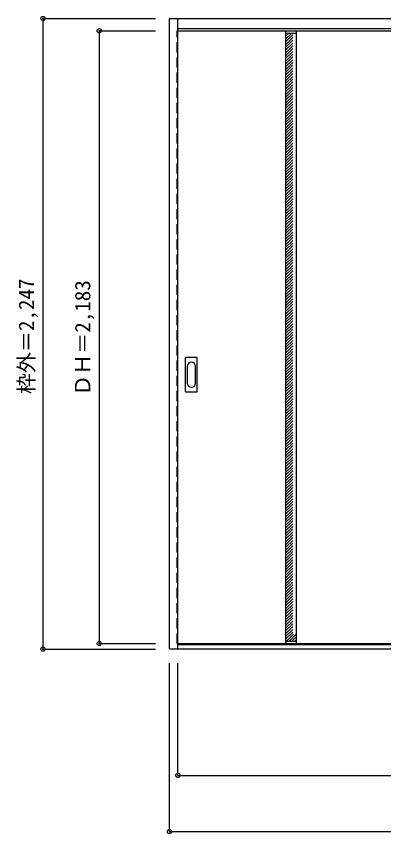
# Model space of a CAD drawing. Units: millimetres, scale not verified. Extents: x -2139 to 1647, y -1729 to 1183.
# Drawn here: x -2139 to -833, y -1729 to 1183 of the extents above; entities that cross this region are included whole.
import ezdxf
from ezdxf.enums import TextEntityAlignment as Align

# ---------------------------------------------------------------- set-up
doc = ezdxf.new("R2010")
doc.units = ezdxf.units.MM
doc.header["$LTSCALE"] = 30
doc.header["$PDMODE"] = 32
doc.header["$PDSIZE"] = 15
doc.linetypes.add('DASHED1', pattern=[1.8, 1.2, -0.6])
doc.layers.add('0-0', color=4, linetype='DASHED1')
doc.layers.add('0-1_寸法', color=7, linetype='Continuous')
doc.styles.add('ＭＳ ゴシック', font='')
doc.styles.get('ＭＳ ゴシック').set_extended_font_data('MS Gothic')

msp = doc.modelspace()

# ---------------------------------------------------------------- linework, layer by layer
at = {"layer": '0-0', "color": 3, "linetype": 'Continuous'}
for p, q in [((-1594.19, 1175.03), (1639.81, 1175.03)), ((-1594.19, -1071.97), (-1594.19, 1175.03)), ((-1564.19, -1071.97), (-1564.19, 1175.03)), ((-1564.19, 1139.03), (1609.81, 1139.03)), ((-1564.19, 1131.03), (22.81, 1131.03)), ((-1181.19, 1131.03), (-1181.19, -1051.97)), ((-1143.19, 1131.03), (-1143.19, -1051.97)), ((-1537.19, -153.97), (-1537.19, -34.97)), ((-1496.69, -33.47), (-1535.69, -33.47)), ((-1495.19, -153.97), (-1495.19, -34.97)), ((-1535.69, -155.47), (-1496.69, -155.47)), ((1639.81, -1071.97), (-1594.19, -1071.97)), ((-1564.19, -1051.97), (22.81, -1051.97)), ((1609.81, -1056.97), (-1564.19, -1056.97))]:
    msp.add_line(p, q, dxfattribs=at)
at = {"layer": '0-0', "color": 7, "linetype": 'Continuous'}
for p, q in [((-1181.19, 1123.03), (-1143.19, 1123.03)), ((-1531.19, -64.87), (-1531.19, -124.07)), ((-1501.19, -124.07), (-1501.19, -64.87)), ((-1181.19, -1043.97), (-1143.19, -1043.97))]:
    msp.add_line(p, q, dxfattribs=at)
at = {"layer": '0-0'}
for p, q in [((-1181.19, 1111.32), (-1169.48, 1123.03)), ((-1181.19, 1091.52), (-1149.68, 1123.03)), ((-1181.19, 1101.42), (-1159.58, 1123.03)), ((-1181.19, 1081.62), (-1143.19, 1119.62)), ((-1181.19, 1071.72), (-1143.19, 1109.72)), ((-1181.19, 1061.82), (-1143.19, 1099.82)), ((-1181.19, 1051.92), (-1143.19, 1089.92)), ((-1181.19, 1042.02), (-1143.19, 1080.02)), ((-1181.19, 1032.12), (-1143.19, 1070.12)), ((-1181.19, 1022.22), (-1143.19, 1060.22)), ((-1181.19, 1012.32), (-1143.19, 1050.32)), ((-1181.19, 1002.42), (-1143.19, 1040.42)), ((-1181.19, 992.52), (-1143.19, 1030.52)), ((-1181.19, 982.62), (-1143.19, 1020.62)), ((-1181.19, 972.72), (-1143.19, 1010.72)), ((-1181.19, 962.82), (-1143.19, 1000.82)), ((-1181.19, 952.92), (-1143.19, 990.92)), ((-1181.19, 943.02), (-1143.19, 981.02)), ((-1181.19, 933.12), (-1143.19, 971.12)), ((-1181.19, 923.23), (-1143.19, 961.23)), ((-1181.19, 913.33), (-1143.19, 951.33)), ((-1181.19, 903.43), (-1143.19, 941.43)), ((-1181.19, 893.53), (-1143.19, 931.53)), ((-1181.19, 883.63), (-1143.19, 921.63)), ((-1181.19, 873.73), (-1143.19, 911.73)), ((-1181.19, 863.83), (-1143.19, 901.83)), ((-1181.19, 853.93), (-1143.19, 891.93)), ((-1181.19, 844.03), (-1143.19, 882.03)), ((-1181.19, 834.13), (-1143.19, 872.13)), ((-1181.19, 824.23), (-1143.19, 862.23)), ((-1181.19, 814.33), (-1143.19, 852.33)), ((-1181.19, 804.43), (-1143.19, 842.43)), ((-1181.19, 794.53), (-1143.19, 832.53)), ((-1181.19, 784.63), (-1143.19, 822.63)), ((-1181.19, 774.73), (-1143.19, 812.73)), ((-1181.19, 764.83), (-1143.19, 802.83)), ((-1181.19, 754.93), (-1143.19, 792.93)), ((-1181.19, 745.03), (-1143.19, 783.03)), ((-1181.19, 735.14), (-1143.19, 773.14)), ((-1181.19, 725.24), (-1143.19, 763.24)), ((-1181.19, 715.34), (-1143.19, 753.34)), ((-1181.19, 705.44), (-1143.19, 743.44)), ((-1181.19, 695.54), (-1143.19, 733.54)), ((-1181.19, 685.64), (-1143.19, 723.64)), ((-1181.19, 675.74), (-1143.19, 713.74)), ((-1181.19, 665.84), (-1143.19, 703.84)), ((-1181.19, 655.94), (-1143.19, 693.94)), ((-1181.19, 646.04), (-1143.19, 684.04)), ((-1181.19, 636.14), (-1143.19, 674.14)), ((-1181.19, 626.24), (-1143.19, 664.24)), ((-1181.19, 616.34), (-1143.19, 654.34)), ((-1181.19, 606.44), (-1143.19, 644.44)), ((-1181.19, 596.54), (-1143.19, 634.54)), ((-1181.19, 586.64), (-1143.19, 624.64)), ((-1181.19, 576.74), (-1143.19, 614.74)), ((-1181.19, 566.84), (-1143.19, 604.84)), ((-1181.19, 556.94), (-1143.19, 594.94)), ((-1181.19, 547.04), (-1143.19, 585.04)), ((-1181.19, 537.15), (-1143.19, 575.15)), ((-1181.19, 527.25), (-1143.19, 565.25)), ((-1181.19, 517.35), (-1143.19, 555.35)), ((-1181.19, 507.45), (-1143.19, 545.45)), ((-1181.19, 497.55), (-1143.19, 535.55)), ((-1181.19, 487.65), (-1143.19, 525.65)), ((-1181.19, 477.75), (-1143.19, 515.75)), ((-1181.19, 467.85), (-1143.19, 505.85)), ((-1181.19, 457.95), (-1143.19, 495.95)), ((-1181.19, 448.05), (-1143.19, 486.05)), ((-1181.19, 438.15), (-1143.19, 476.15)), ((-1181.19, 428.25), (-1143.19, 466.25)), ((-1181.19, 418.35), (-1143.19, 456.35)), ((-1181.19, 408.45), (-1143.19, 446.45)), ((-1181.19, 398.55), (-1143.19, 436.55)), ((-1181.19, 388.65), (-1143.19, 426.65)), ((-1181.19, 378.75), (-1143.19, 416.75)), ((-1181.19, 368.85), (-1143.19, 406.85)), ((-1181.19, 358.95), (-1143.19, 396.95)), ((-1181.19, 349.05), (-1143.19, 387.05)), ((-1181.19, 339.16), (-1143.19, 377.16)), ((-1181.19, 329.26), (-1143.19, 367.26)), ((-1181.19, 319.36), (-1143.19, 357.36)), ((-1181.19, 309.46), (-1143.19, 347.46)), ((-1181.19, 299.56), (-1143.19, 337.56)), ((-1181.19, 289.66), (-1143.19, 327.66)), ((-1181.19, 279.76), (-1143.19, 317.76)), ((-1181.19, 269.86), (-1143.19, 307.86)), ((-1181.19, 259.96), (-1143.19, 297.96)), ((-1181.19, 250.06), (-1143.19, 288.06)), ((-1181.19, 240.16), (-1143.19, 278.16)), ((-1181.19, 230.26), (-1143.19, 268.26)), ((-1181.19, 220.36), (-1143.19, 258.36)), ((-1181.19, 210.46), (-1143.19, 248.46)), ((-1181.19, 200.56), (-1143.19, 238.56)), ((-1181.19, 190.66), (-1143.19, 228.66)), ((-1181.19, 180.76), (-1143.19, 218.76)), ((-1181.19, 170.86), (-1143.19, 208.86)), ((-1181.19, 160.96), (-1143.19, 198.96)), ((-1181.19, 151.06), (-1143.19, 189.06)), ((-1181.19, 141.17), (-1143.19, 179.17)), ((-1181.19, 131.27), (-1143.19, 169.27)), ((-1181.19, 121.37), (-1143.19, 159.37)), ((-1181.19, 111.47), (-1143.19, 149.47)), ((-1181.19, 101.57), (-1143.19, 139.57)), ((-1181.19, 91.67), (-1143.19, 129.67)), ((-1181.19, 81.77), (-1143.19, 119.77)), ((-1181.19, 71.87), (-1143.19, 109.87)), ((-1181.19, 61.97), (-1143.19, 99.97)), ((-1181.19, 52.07), (-1143.19, 90.07)), ((-1181.19, 42.17), (-1143.19, 80.17)), ((-1181.19, 32.27), (-1143.19, 70.27)), ((-1181.19, 22.37), (-1143.19, 60.37)), ((-1181.19, 12.47), (-1143.19, 50.47)), ((-1181.19, 2.57), (-1143.19, 40.57)), ((-1181.19, -7.33), (-1143.19, 30.67)), ((-1181.19, -17.23), (-1143.19, 20.77)), ((-1181.19, -27.13), (-1143.19, 10.87)), ((-1181.19, -37.03), (-1143.19, 0.97)), ((-1181.19, -46.93), (-1143.19, -8.93)), ((-1181.19, -56.82), (-1143.19, -18.82)), ((-1181.19, -66.72), (-1143.19, -28.72)), ((-1181.19, -76.62), (-1143.19, -38.62)), ((-1181.19, -86.52), (-1143.19, -48.52)), ((-1181.19, -96.42), (-1143.19, -58.42)), ((-1181.19, -106.32), (-1143.19, -68.32)), ((-1181.19, -116.22), (-1143.19, -78.22)), ((-1181.19, -126.12), (-1143.19, -88.12)), ((-1181.19, -136.02), (-1143.19, -98.02)), ((-1181.19, -145.92), (-1143.19, -107.92)), ((-1181.19, -155.82), (-1143.19, -117.82)), ((-1181.19, -165.72), (-1143.19, -127.72)), ((-1181.19, -175.62), (-1143.19, -137.62)), ((-1181.19, -185.52), (-1143.19, -147.52)), ((-1181.19, -195.42), (-1143.19, -157.42)), ((-1181.19, -205.32), (-1143.19, -167.32)), ((-1181.19, -215.22), (-1143.19, -177.22)), ((-1181.19, -225.12), (-1143.19, -187.12)), ((-1181.19, -235.02), (-1143.19, -197.02)), ((-1181.19, -244.91), (-1143.19, -206.91)), ((-1181.19, -254.81), (-1143.19, -216.81)), ((-1181.19, -264.71), (-1143.19, -226.71)), ((-1181.19, -274.61), (-1143.19, -236.61)), ((-1181.19, -284.51), (-1143.19, -246.51)), ((-1181.19, -294.41), (-1143.19, -256.41)), ((-1181.19, -304.31), (-1143.19, -266.31)), ((-1181.19, -314.21), (-1143.19, -276.21)), ((-1181.19, -324.11), (-1143.19, -286.11)), ((-1181.19, -334.01), (-1143.19, -296.01)), ((-1181.19, -343.91), (-1143.19, -305.91)), ((-1181.19, -353.81), (-1143.19, -315.81)), ((-1181.19, -363.71), (-1143.19, -325.71)), ((-1181.19, -373.61), (-1143.19, -335.61)), ((-1181.19, -383.51), (-1143.19, -345.51)), ((-1181.19, -393.41), (-1143.19, -355.41)), ((-1181.19, -403.31), (-1143.19, -365.31)), ((-1181.19, -413.21), (-1143.19, -375.21)), ((-1181.19, -423.11), (-1143.19, -385.11)), ((-1181.19, -433.01), (-1143.19, -395.01)), ((-1181.19, -442.9), (-1143.19, -404.9)), ((-1181.19, -452.8), (-1143.19, -414.8)), ((-1181.19, -462.7), (-1143.19, -424.7)), ((-1181.19, -472.6), (-1143.19, -434.6)), ((-1181.19, -482.5), (-1143.19, -444.5)), ((-1181.19, -492.4), (-1143.19, -454.4)), ((-1181.19, -502.3), (-1143.19, -464.3)), ((-1181.19, -512.2), (-1143.19, -474.2)), ((-1181.19, -522.1), (-1143.19, -484.1)), ((-1181.19, -532), (-1143.19, -494)), ((-1181.19, -541.9), (-1143.19, -503.9)), ((-1181.19, -551.8), (-1143.19, -513.8)), ((-1181.19, -561.7), (-1143.19, -523.7)), ((-1181.19, -571.6), (-1143.19, -533.6)), ((-1181.19, -581.5), (-1143.19, -543.5)), ((-1181.19, -591.4), (-1143.19, -553.4)), ((-1181.19, -601.3), (-1143.19, -563.3)), ((-1181.19, -611.2), (-1143.19, -573.2)), ((-1181.19, -621.1), (-1143.19, -583.1)), ((-1181.19, -631), (-1143.19, -593)), ((-1181.19, -640.89), (-1143.19, -602.89)), ((-1181.19, -650.79), (-1143.19, -612.79)), ((-1181.19, -660.69), (-1143.19, -622.69)), ((-1181.19, -670.59), (-1143.19, -632.59)), ((-1181.19, -680.49), (-1143.19, -642.49)), ((-1181.19, -690.39), (-1143.19, -652.39)), ((-1181.19, -700.29), (-1143.19, -662.29)), ((-1181.19, -710.19), (-1143.19, -672.19)), ((-1181.19, -720.09), (-1143.19, -682.09)), ((-1181.19, -729.99), (-1143.19, -691.99)), ((-1181.19, -739.89), (-1143.19, -701.89)), ((-1181.19, -749.79), (-1143.19, -711.79)), ((-1181.19, -759.69), (-1143.19, -721.69)), ((-1181.19, -769.59), (-1143.19, -731.59)), ((-1181.19, -779.49), (-1143.19, -741.49)), ((-1181.19, -789.39), (-1143.19, -751.39)), ((-1181.19, -799.29), (-1143.19, -761.29)), ((-1181.19, -809.19), (-1143.19, -771.19)), ((-1181.19, -819.09), (-1143.19, -781.09)), ((-1181.19, -828.99), (-1143.19, -790.99)), ((-1181.19, -838.88), (-1143.19, -800.88)), ((-1181.19, -848.78), (-1143.19, -810.78)), ((-1181.19, -858.68), (-1143.19, -820.68)), ((-1181.19, -868.58), (-1143.19, -830.58)), ((-1181.19, -878.48), (-1143.19, -840.48)), ((-1181.19, -888.38), (-1143.19, -850.38)), ((-1181.19, -898.28), (-1143.19, -860.28)), ((-1181.19, -908.18), (-1143.19, -870.18)), ((-1181.19, -918.08), (-1143.19, -880.08)), ((-1181.19, -927.98), (-1143.19, -889.98)), ((-1181.19, -937.88), (-1143.19, -899.88)), ((-1181.19, -947.78), (-1143.19, -909.78)), ((-1181.19, -957.68), (-1143.19, -919.68)), ((-1181.19, -967.58), (-1143.19, -929.58)), ((-1181.19, -977.48), (-1143.19, -939.48)), ((-1181.19, -987.38), (-1143.19, -949.38)), ((-1181.19, -997.28), (-1143.19, -959.28)), ((-1181.19, -1007.18), (-1143.19, -969.18)), ((-1181.19, -1017.08), (-1143.19, -979.08)), ((-1181.19, -1026.98), (-1143.19, -988.98)), ((-1181.19, -1036.87), (-1143.19, -998.87)), ((-1178.39, -1043.97), (-1143.19, -1008.77)), ((-1168.49, -1043.97), (-1143.19, -1018.67)), ((-1158.59, -1043.97), (-1143.19, -1028.57)), ((-1148.69, -1043.97), (-1143.19, -1038.47)), ((-1564.19, -1051.97), (-1567.19, -1051.97))]:
    msp.add_line(p, q, dxfattribs=at)
msp.add_lwpolyline([(-1567.19, -1051.97), (-1567.19, 1131.03), (-1564.19, 1131.03)], dxfattribs=at)
at = {"layer": '0-0', "color": 3, "linetype": 'Continuous'}
for centre, start, end in [((-1535.69, -34.97), 90, 180), ((-1496.69, -34.97), 0, 90), ((-1535.69, -153.97), 180, 270), ((-1496.69, -153.97), 270, 0)]:
    msp.add_arc(centre, 1.5, start, end, dxfattribs=at)
at = {"layer": '0-0', "color": 7, "linetype": 'Continuous'}
for centre, start, end in [((-1516.19, -64.87), 0, 180), ((-1516.19, -124.07), 180, 0)]:
    msp.add_arc(centre, 15, start, end, dxfattribs=at)
at = {"layer": '0-1_寸法', "color": 4}
for p, q in [((-2044.19, 1175.03), (-1644.19, 1175.03)), ((-2044.19, 1175.03), (-2044.19, -1071.97)), ((-1844.19, 1131.03), (-1644.19, 1131.03)), ((-1844.19, 1131.03), (-1844.19, -1051.97)), ((-2044.19, -1071.97), (-1644.19, -1071.97)), ((-1844.19, -1051.97), (-1644.19, -1051.97)), ((-1594.19, -1721.97), (-1594.19, -1121.97)), ((-1564.19, -1521.97), (-1564.19, -1121.97))]:
    msp.add_line(p, q, dxfattribs=at)
for points in [[(-1594.19, -1721.97), (1639.81, -1721.97), (1639.81, -1121.97)], [(-1564.19, -1521.97), (1609.81, -1521.97), (1609.81, -1121.97)]]:
    msp.add_lwpolyline(points, dxfattribs=at)
at = {"layer": '0-1_寸法'}
for p in [(-2044.19, 1175.03), (-1844.19, 1131.03), (-1844.19, -1051.97), (-2044.19, -1071.97), (-1564.19, -1521.97), (-1594.19, -1721.97)]:
    msp.add_point(p, dxfattribs=at)

# ---------------------------------------------------------------- texts
at = {"layer": '0-1_寸法', "style": 'ＭＳ ゴシック'}
for s, p in [('枠外＝2,247', (-2059.19, -163.72)), ('ＤＨ＝2,183', (-1859.19, -169.72))]:
    msp.add_text(s, height=54.99, rotation=90, dxfattribs=at).set_placement(p, align=Align.BOTTOM_LEFT)

doc.saveas('drawing.dxf')
